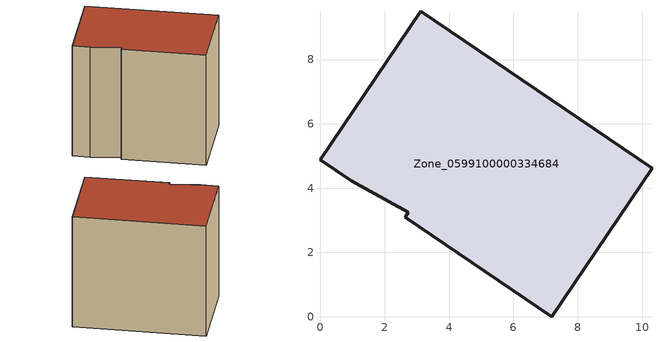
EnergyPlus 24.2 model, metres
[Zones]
Zone_0599100000334684
 floor ground (C_G): 2.73,3.25 0.96,4.23 0,4.88 3.12,9.5 10.31,4.62 7.19,0 2.63,3.1 z1.41
 wall outside (C_F): 7.19,0 10.31,4.62 3.12,9.5 0,4.88 0.96,4.23 2.73,3.25 2.63,3.1 7.19,0 z1.41:9.38
 roof outside (C_R): 0.96,4.23 2.73,3.25 2.63,3.1 7.19,0 10.31,4.62 3.12,9.5 0,4.88 z9.38
[BUILDING]
Pand.0599100000334684: North Axis=0; Terrain=City; Loads Convergence Tolerance Value=0.04; Temperature Convergence Tolerance Value=0.4; Solar Distribution=FullExterior; Maximum Number of Warmup Days=25; Minimum Number of Warmup Days=1
[Site:Location]
Rotterdam.The.Hague.AP_ZH_NLD Design_Conditions: Latitude=51.96; Longitude=4.45; Time Zone=1; Elevation=-4.5
[SITE:GROUNDTEMPERATURE:BUILDINGSURFACE]
18, 18, 18, 18, 18, 18, 18, 18, 18, 18, 18, 18
[MATERIAL] Thermal Absorptance=0.9; Solar Absorptance=0.7; Visible Absorptance=0.7
Name | Roughness | Thickness | Conductivity | Density | Specific Heat
G.TC.1975-1991 | MediumSmooth | 0.15 | 0.288461 | 540 | 1210
F.TC.1975-1991 | Rough | 0.3 | 0.230769 | 1920 | 840
R.TC.1975-1991 | MediumRough | 0.2 | 0.153846 | 1500 | 1000
[CONSTRUCTION]
C_G: G.TC.1975-1991
C_F: F.TC.1975-1991
C_R: R.TC.1975-1991
[ZONE]
Zone_0599100000334684: Type=1; Multiplier=1; Ceiling Height=Autocalculate; Volume=Autocalculate; Floor Area=autocalculate; Part of Total Floor Area=Yes
[ZONEINFILTRATION:DESIGNFLOWRATE]
Infil_Zone_0599100000334684: Zone or ZoneList or Space or SpaceList=Zone_0599100000334684; Schedule=AlwaysOn; Design Flow Rate Calculation Method=Flow/Area; Flow Rate per Floor Area=0.003; Constant Term Coefficient=1; Temperature Term Coefficient=0; Velocity Term Coefficient=0; Velocity Squared Term Coefficient=0
[HVACTEMPLATE:ZONE:IDEALLOADSAIRSYSTEM]
Zone_0599100000334684: Maximum Heating Supply Air Temperature=50; Minimum Cooling Supply Air Temperature=13; Maximum Heating Supply Air Humidity Ratio=0.0156; Minimum Cooling Supply Air Humidity Ratio=0.0077; Heating Limit=NoLimit; Cooling Limit=NoLimit; Dehumidification Control Type=ConstantSensibleHeatRatio; Cooling Sensible Heat Ratio=0.7; Dehumidification Setpoint=60; Humidification Control Type=None; Humidification Setpoint=30; Outdoor Air Method=None; Outdoor Air Flow Rate per Person=0.00944; Outdoor Air Flow Rate per Zone Floor Area=0; Outdoor Air Flow Rate per Zone=0; Demand Controlled Ventilation Type=None; Outdoor Air Economizer Type=NoEconomizer; Heat Recovery Type=None; Sensible Heat Recovery Effectiveness=0.7; Latent Heat Recovery Effectiveness=0.65
[ZONECONTROL:THERMOSTAT]
ThermostatControl_Zone_0599100000334684: Zone or ZoneList=Zone_0599100000334684; Control Type Schedule=DualSetpointControlType; Control 1=Thermostat_Zone_0599100000334684; Temperature Difference Between Cutout And Setpoint=0
[THERMOSTATSETPOINT:DUALSETPOINT]
Thermostat_Zone_0599100000334684: Heating Setpoint Temperature Schedule=HeatingSetpoint_Zone_0599100000334684; Cooling Setpoint Temperature Schedule=CoolingSetpoint_Zone_0599100000334684
[SCHEDULE:COMPACT]
HeatingSetpoint_Zone_0599100000334684: Through: 12/31, For: AllDays, Until: 24:00, 21
CoolingSetpoint_Zone_0599100000334684: Through: 12/31, For: AllDays, Until: 24:00, 24
DualSetpointControlType: Through: 12/31, For: AllDays, Until: 24:00, 4
AlwaysOn: Through: 12/31, For: AllDays, Until: 24:00, 1
